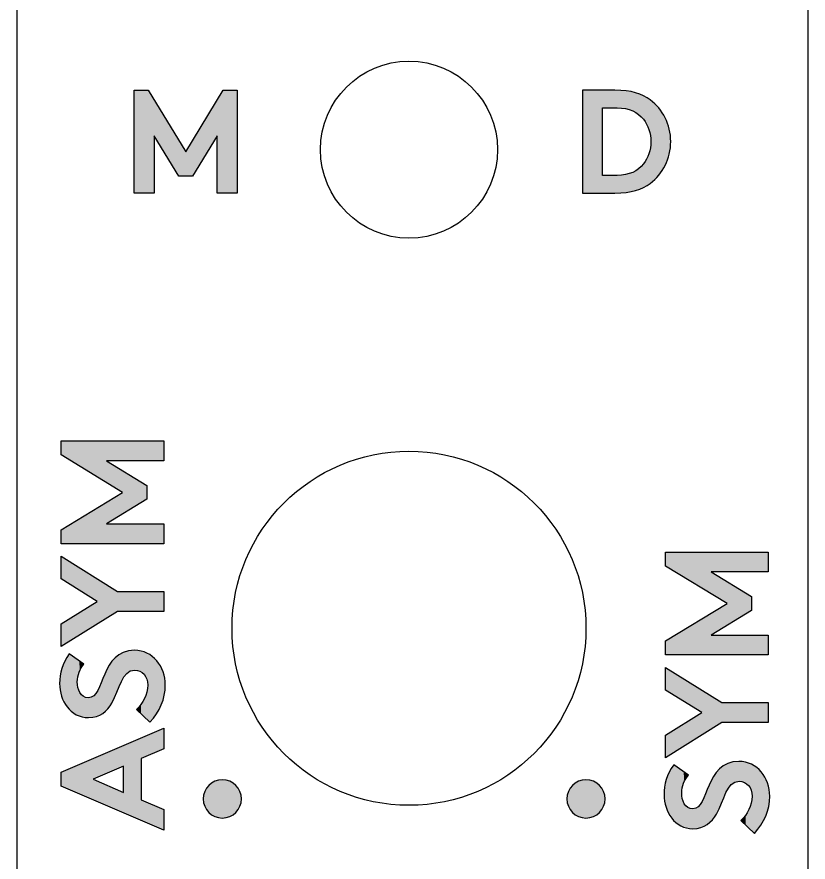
# Model space of a CAD drawing. Extents: x 5 to 21, y -131 to -3.
# Drawn here: x 4.91 to 20.11, y -67.53 to -51.3 of the extents above; entities that cross this region are included whole.
import ezdxf

# ---------------------------------------------------------------- set-up
doc = ezdxf.new("R2010")
doc.units = 0
doc.layers.add('CUT', color=7, linetype='CONTINUOUS')
doc.layers.add('GRAPHICS', color=7, linetype='CONTINUOUS')

# ---------------------------------------------------------------- blocks, each defined once
blk = doc.blocks.new('BLOCK_7')
at = {"layer": 'CUT'}
blk.add_open_spline([(12.439, -55.548), (13.378, -55.548), (14.139, -54.787), (14.139, -53.848), (14.139, -52.909), (13.378, -52.148), (12.439, -52.148), (11.5, -52.148), (10.739, -52.909), (10.739, -53.848), (10.739, -54.787), (11.5, -55.548), (12.439, -55.548)], degree=3, knots=[0, 0, 0, 0, 1, 1, 1, 2, 2, 2, 3, 3, 3, 4, 4, 4, 4], dxfattribs=at)
blk = doc.blocks.new('BLOCK_9')
at = {"layer": 'CUT'}
blk.add_open_spline([(12.439, -66.441), (14.317, -66.441), (15.839, -64.918), (15.839, -63.04), (15.839, -61.163), (14.317, -59.64), (12.439, -59.64), (10.561, -59.64), (9.039, -61.163), (9.039, -63.04), (9.039, -64.918), (10.561, -66.441), (12.439, -66.441)], degree=3, knots=[0, 0, 0, 0, 1, 1, 1, 2, 2, 2, 3, 3, 3, 4, 4, 4, 4], dxfattribs=at)
blk = doc.blocks.new('*U52')
at = {"layer": 'GRAPHICS', "color": 7, "extrusion": (0, 0, -1)}
for points in [[(-7.162, -54.681), (-7.162, -52.706), (-7.43, -54.681)], [(-7.43, -54.681), (-7.162, -52.706), (-7.43, -52.706)], [(-7.43, -54.681), (-7.43, -52.706), (-7.543, -54.681)], [(-7.543, -54.681), (-7.43, -52.706), (-7.543, -52.892)], [(-8.868, -54.681), (-8.868, -52.706), (-9.136, -54.681)], [(-9.136, -54.681), (-8.868, -52.706), (-9.136, -52.706)], [(-8.016, -54.357), (-7.543, -52.892), (-8.016, -53.671)], [(-8.755, -53.581), (-8.281, -53.67), (-8.755, -52.892)], [(-8.755, -54.681), (-8.755, -52.892), (-8.868, -54.681)], [(-8.016, -54.357), (-8.016, -53.671), (-8.149, -54.357)], [(-8.149, -54.357), (-8.016, -53.671), (-8.149, -53.888)], [(-8.149, -54.357), (-8.149, -53.888), (-8.281, -54.357)]]:
    blk.add_solid(points, dxfattribs=at)
at = {"layer": 'GRAPHICS', "color": 7}
for points in [[(8.868, -54.681), (8.755, -52.892), (8.868, -52.706)], [(7.543, -53.581), (7.543, -52.892), (8.016, -54.357)], [(8.281, -54.357), (8.149, -53.888), (8.281, -53.67)], [(8.281, -54.357), (8.281, -53.67), (8.755, -53.581)]]:
    blk.add_solid(points, dxfattribs=at)
blk = doc.blocks.new('BLOCK_15')
at = {"layer": 'GRAPHICS'}
blk.add_lwpolyline([(8.149, -53.888), (8.868, -52.706), (9.136, -52.706), (9.136, -54.681), (8.755, -54.681), (8.755, -53.581), (8.281, -54.357), (8.016, -54.357), (7.543, -53.581), (7.543, -54.681), (7.162, -54.681), (7.162, -52.706), (7.43, -52.706), (8.149, -53.888)], dxfattribs=at)
at = {"layer": 'GRAPHICS', "color": 7}
blk.add_blockref('*U52', (0, 0), dxfattribs=at)
blk = doc.blocks.new('*U53')
at = {"layer": 'GRAPHICS', "color": 7, "extrusion": (0, 0, -1)}
for points in [[(-15.775, -54.681), (-15.775, -52.706), (-16.156, -54.681)], [(-16.156, -54.681), (-15.775, -52.706), (-16.156, -52.706)], [(-16.156, -53.045), (-16.156, -52.706), (-16.395, -53.045)], [(-16.395, -53.045), (-16.156, -52.706), (-16.395, -52.706)], [(-16.395, -53.045), (-16.395, -52.706), (-16.438, -53.045)], [(-16.438, -53.045), (-16.395, -52.706), (-16.438, -52.709)], [(-16.522, -53.049), (-16.438, -52.709), (-16.522, -52.714)], [(-16.6, -53.06), (-16.522, -52.714), (-16.6, -52.718)], [(-16.611, -53.063), (-16.6, -52.718), (-16.611, -52.719)], [(-16.671, -53.078), (-16.611, -52.719), (-16.671, -52.731)], [(-16.737, -53.103), (-16.671, -52.731), (-16.737, -52.744)], [(-16.792, -53.133), (-16.737, -52.744), (-16.792, -52.755)], [(-16.796, -53.135), (-16.792, -52.755), (-16.796, -52.757)], [(-16.85, -53.172), (-16.796, -52.757), (-16.85, -52.777)], [(-16.899, -53.216), (-16.85, -52.777), (-16.899, -52.796)], [(-16.942, -53.265), (-16.899, -52.796), (-16.942, -52.813)], [(-16.945, -53.269), (-16.942, -52.813), (-16.945, -52.814)], [(-17.003, -53.357), (-16.945, -52.814), (-17.003, -52.849)], [(-17.048, -53.46), (-17.003, -52.849), (-17.048, -52.876)], [(-17.075, -53.568), (-17.048, -52.876), (-17.075, -52.893)], [(-17.077, -53.574), (-17.075, -52.893), (-17.077, -52.894)], [(-17.086, -53.694), (-17.077, -52.894), (-17.086, -52.902)], [(-17.086, -54.485), (-17.086, -52.902), (-17.162, -54.422)], [(-17.162, -54.422), (-17.086, -52.902), (-17.162, -52.965)], [(-17.162, -54.422), (-17.162, -52.965), (-17.239, -54.339)], [(-17.239, -54.339), (-17.162, -52.965), (-17.239, -53.048)], [(-17.239, -54.339), (-17.239, -53.048), (-17.306, -54.248)], [(-17.306, -54.248), (-17.239, -53.048), (-17.306, -53.139)], [(-17.306, -54.248), (-17.306, -53.139), (-17.362, -54.149)], [(-17.362, -54.149), (-17.306, -53.139), (-17.362, -53.238)], [(-17.362, -54.149), (-17.362, -53.238), (-17.407, -54.043)], [(-17.407, -54.043), (-17.362, -53.238), (-17.407, -53.344)], [(-17.407, -54.043), (-17.407, -53.344), (-17.44, -53.931)], [(-17.44, -53.931), (-17.407, -53.344), (-17.44, -53.456)], [(-17.44, -53.931), (-17.44, -53.456), (-17.46, -53.815)], [(-17.46, -53.815), (-17.44, -53.456), (-17.46, -53.573)], [(-17.46, -53.815), (-17.46, -53.573), (-17.467, -53.694)], [(-17.075, -54.495), (-17.075, -53.82), (-17.077, -54.494)], [(-17.077, -54.494), (-17.077, -53.814), (-17.086, -54.485)], [(-17.003, -54.539), (-17.003, -54.031), (-17.048, -54.511)], [(-17.048, -54.511), (-17.048, -53.927), (-17.075, -54.495)], [(-16.85, -54.61), (-16.85, -54.215), (-16.899, -54.591)], [(-16.899, -54.591), (-16.899, -54.172), (-16.942, -54.575)], [(-16.942, -54.575), (-16.942, -54.122), (-16.945, -54.574)], [(-16.945, -54.574), (-16.945, -54.118), (-17.003, -54.539)], [(-16.156, -54.681), (-16.156, -54.342), (-16.395, -54.681)], [(-16.395, -54.681), (-16.156, -54.342), (-16.395, -54.342)], [(-16.395, -54.681), (-16.395, -54.342), (-16.438, -54.678)], [(-16.438, -54.678), (-16.395, -54.342), (-16.438, -54.342)], [(-16.438, -54.678), (-16.438, -54.342), (-16.522, -54.674)], [(-16.522, -54.674), (-16.522, -54.339), (-16.6, -54.669)], [(-16.6, -54.669), (-16.6, -54.327), (-16.611, -54.668)], [(-16.611, -54.668), (-16.611, -54.325), (-16.671, -54.656)], [(-16.671, -54.656), (-16.671, -54.309), (-16.737, -54.643)], [(-16.737, -54.643), (-16.737, -54.284), (-16.792, -54.632)], [(-16.792, -54.632), (-16.792, -54.255), (-16.796, -54.631)], [(-16.796, -54.631), (-16.796, -54.253), (-16.85, -54.61)]]:
    blk.add_solid(points, dxfattribs=at)
at = {"layer": 'GRAPHICS', "color": 7}
for points in [[(16.438, -53.045), (16.438, -52.709), (16.522, -53.049)], [(16.522, -53.049), (16.522, -52.714), (16.6, -53.06)], [(16.6, -53.06), (16.6, -52.718), (16.611, -53.063)], [(16.611, -53.063), (16.611, -52.719), (16.671, -53.078)], [(16.671, -53.078), (16.671, -52.731), (16.737, -53.103)], [(16.737, -53.103), (16.737, -52.744), (16.792, -53.133)], [(16.792, -53.133), (16.792, -52.755), (16.796, -53.135)], [(16.796, -53.135), (16.796, -52.757), (16.85, -53.172)], [(16.85, -53.172), (16.85, -52.777), (16.899, -53.216)], [(16.899, -53.216), (16.899, -52.796), (16.942, -53.265)], [(16.942, -53.265), (16.942, -52.813), (16.945, -53.269)], [(16.945, -53.269), (16.945, -52.814), (17.003, -53.357)], [(17.003, -53.357), (17.003, -52.849), (17.048, -53.46)], [(17.048, -53.46), (17.048, -52.876), (17.075, -53.568)], [(17.075, -53.568), (17.075, -52.893), (17.077, -53.574)], [(17.077, -53.574), (17.077, -52.894), (17.086, -53.694)], [(17.086, -54.485), (17.077, -53.814), (17.086, -53.694)], [(17.075, -54.495), (17.048, -53.927), (17.075, -53.82)], [(17.077, -54.494), (17.075, -53.82), (17.077, -53.814)], [(17.003, -54.539), (16.945, -54.118), (17.003, -54.031)], [(17.048, -54.511), (17.003, -54.031), (17.048, -53.927)], [(16.85, -54.61), (16.796, -54.253), (16.85, -54.215)], [(16.899, -54.591), (16.85, -54.215), (16.899, -54.172)], [(16.942, -54.575), (16.899, -54.172), (16.942, -54.122)], [(16.945, -54.574), (16.942, -54.122), (16.945, -54.118)], [(16.522, -54.674), (16.438, -54.342), (16.522, -54.339)], [(16.6, -54.669), (16.522, -54.339), (16.6, -54.327)], [(16.611, -54.668), (16.6, -54.327), (16.611, -54.325)], [(16.671, -54.656), (16.611, -54.325), (16.671, -54.309)], [(16.737, -54.643), (16.671, -54.309), (16.737, -54.284)], [(16.792, -54.632), (16.737, -54.284), (16.792, -54.255)], [(16.796, -54.631), (16.792, -54.255), (16.796, -54.253)]]:
    blk.add_solid(points, dxfattribs=at)
blk = doc.blocks.new('BLOCK_16')
at = {"layer": 'GRAPHICS'}
for points in [[(16.395, -52.706), (16.708, -52.706), (16.914, -52.774), (17.075, -52.893), (17.318, -53.073), (17.467, -53.366), (17.467, -53.694), (17.467, -54.021), (17.318, -54.314), (17.075, -54.495), (16.914, -54.613), (16.708, -54.681), (16.395, -54.681), (16.395, -54.681), (15.775, -54.681), (15.775, -54.681), (15.775, -54.681), (15.775, -52.706), (15.775, -52.706), (15.775, -52.706), (16.395, -52.706), (16.395, -52.706)], [(16.942, -53.265), (16.833, -53.127), (16.672, -53.045), (16.438, -53.045), (16.438, -53.045), (16.156, -53.045), (16.156, -53.045), (16.156, -53.045), (16.156, -54.342), (16.156, -54.342), (16.156, -54.342), (16.438, -54.342), (16.438, -54.342), (16.672, -54.342), (16.833, -54.261), (16.942, -54.122), (17.033, -54.01), (17.086, -53.857), (17.086, -53.694), (17.086, -53.53), (17.033, -53.378), (16.942, -53.265)]]:
    blk.add_open_spline(points, degree=3, knots=[0, 0, 0, 0, 1, 1, 1, 2, 2, 2, 3, 3, 3, 4, 4, 4, 5, 5, 5, 6, 6, 6, 7, 7, 7, 7], dxfattribs=at)
at = {"layer": 'GRAPHICS', "color": 7}
blk.add_blockref('*U53', (0, 0), dxfattribs=at)
blk = doc.blocks.new('*U69')
at = {"layer": 'GRAPHICS', "color": 7}
for points in [[(17.485, -66.687), (17.438, -65.806), (17.485, -65.731)], [(17.526, -66.729), (17.485, -65.731), (17.526, -65.666)], [(17.485, -66.687), (17.485, -65.731), (17.526, -66.729)], [(17.526, -66.729), (17.526, -65.666), (17.564, -66.77)], [(17.564, -66.77), (17.564, -65.693), (17.66, -66.834)], [(18.404, -66.491), (18.397, -65.748), (18.404, -65.74)], [(18.442, -66.4), (18.404, -65.74), (18.442, -65.71)], [(18.476, -66.317), (18.442, -65.71), (18.476, -65.682)], [(18.527, -66.195), (18.476, -65.682), (18.527, -65.656)], [(18.562, -66.131), (18.527, -65.656), (18.562, -65.637)], [(18.574, -66.109), (18.562, -65.637), (18.574, -65.634)], [(18.63, -66.04), (18.574, -65.634), (18.63, -65.618)], [(18.662, -66.019), (18.63, -65.618), (18.662, -65.608)], [(18.698, -65.995), (18.662, -65.608), (18.698, -65.605)], [(18.739, -65.983), (18.698, -65.605), (18.739, -65.602)], [(18.778, -65.979), (18.739, -65.602), (18.778, -65.598)], [(18.784, -65.979), (18.784, -65.599), (18.815, -65.982)], [(18.815, -65.982), (18.815, -65.602), (18.836, -65.984)], [(18.836, -65.984), (18.836, -65.605), (18.883, -66)], [(18.883, -66), (18.883, -65.61), (18.901, -66.011)], [(18.901, -66.011), (18.901, -65.612), (18.904, -66.012)], [(18.904, -66.012), (18.904, -65.612), (18.925, -66.025)], [(18.925, -66.025), (18.925, -65.62), (18.962, -66.059)], [(18.962, -66.059), (18.962, -65.633), (18.97, -66.071)], [(18.97, -66.071), (18.97, -65.636), (18.991, -66.101)], [(18.991, -66.101), (18.991, -65.643), (19.013, -66.15)], [(19.013, -66.15), (19.013, -65.651), (19.015, -66.159)], [(19.015, -66.159), (19.015, -65.652), (19.018, -66.169)], [(19.018, -66.169), (19.018, -65.653), (19.027, -66.206)], [(19.027, -66.206), (19.027, -65.658), (19.032, -66.267)], [(19.032, -66.94), (19.032, -65.661), (19.074, -66.98)], [(17.422, -66.588), (17.381, -65.947), (17.422, -65.845)], [(17.438, -66.613), (17.422, -65.845), (17.438, -65.806)], [(17.422, -66.588), (17.422, -65.845), (17.438, -66.613)], [(17.438, -66.613), (17.438, -65.806), (17.485, -66.687)], [(17.66, -66.834), (17.66, -65.76), (17.678, -66.841)], [(18.289, -66.688), (18.267, -65.931), (18.289, -65.886)], [(18.342, -66.613), (18.289, -65.886), (18.342, -65.809)], [(18.344, -66.611), (18.342, -65.809), (18.344, -65.807)], [(18.397, -66.507), (18.344, -65.807), (18.397, -65.748)], [(17.377, -66.478), (17.349, -66.091), (17.377, -65.965)], [(17.381, -66.488), (17.377, -65.965), (17.381, -65.947)], [(17.377, -66.478), (17.377, -65.965), (17.381, -66.488)], [(17.381, -66.488), (17.381, -65.947), (17.422, -66.588)], [(18.205, -66.78), (18.169, -66.138), (18.205, -66.054)], [(18.221, -66.767), (18.205, -66.054), (18.221, -66.023)], [(18.267, -66.72), (18.221, -66.023), (18.267, -65.931)], [(17.349, -66.36), (17.34, -66.239), (17.349, -66.094)], [(17.349, -66.361), (17.349, -66.094), (17.349, -66.091)], [(17.349, -66.361), (17.349, -66.091), (17.377, -66.478)], [(17.349, -66.36), (17.349, -66.094), (17.349, -66.361)], [(17.678, -66.841), (17.678, -66.205), (17.688, -66.845)], [(18.169, -66.809), (18.111, -66.274), (18.169, -66.138)], [(17.688, -66.845), (17.688, -66.294), (17.69, -66.846)], [(17.69, -66.846), (17.69, -66.313), (17.715, -66.855)], [(17.715, -66.855), (17.715, -66.378), (17.728, -66.86)], [(18.072, -66.858), (18.047, -66.407), (18.072, -66.367)], [(18.111, -66.843), (18.072, -66.367), (18.111, -66.274)], [(19.018, -66.927), (19.015, -66.4), (19.018, -66.378)], [(19.027, -66.935), (19.018, -66.378), (19.027, -66.305)], [(19.018, -66.927), (19.018, -66.378), (19.027, -66.935)], [(19.032, -66.94), (19.027, -66.305), (19.032, -66.267)], [(19.027, -66.935), (19.027, -66.305), (19.032, -66.94)], [(17.728, -66.86), (17.728, -66.411), (17.756, -66.87)], [(17.756, -66.87), (17.756, -66.449), (17.758, -66.871)], [(17.758, -66.871), (17.758, -66.451), (17.77, -66.875)], [(17.77, -66.875), (17.77, -66.461), (17.795, -66.878)], [(17.795, -66.878), (17.795, -66.482), (17.808, -66.88)], [(17.808, -66.88), (17.808, -66.488), (17.839, -66.883)], [(17.839, -66.883), (17.839, -66.502), (17.892, -66.89)], [(17.892, -66.89), (17.892, -66.509), (17.895, -66.89)], [(17.895, -66.89), (17.892, -66.509), (17.895, -66.509)], [(17.947, -66.886), (17.895, -66.509), (17.947, -66.499)], [(17.975, -66.884), (17.947, -66.499), (17.975, -66.482)], [(17.995, -66.88), (17.975, -66.482), (17.995, -66.47)], [(18.035, -66.871), (17.995, -66.47), (18.035, -66.425)], [(18.047, -66.868), (18.035, -66.425), (18.047, -66.407)], [(18.962, -66.873), (18.925, -66.597), (18.962, -66.538)], [(18.97, -66.88), (18.962, -66.538), (18.97, -66.525)], [(18.962, -66.873), (18.962, -66.538), (18.97, -66.88)], [(18.991, -66.901), (18.97, -66.525), (18.991, -66.466)], [(18.97, -66.88), (18.97, -66.525), (18.991, -66.901)], [(19.013, -66.922), (18.991, -66.466), (19.013, -66.405)], [(18.991, -66.901), (18.991, -66.466), (19.013, -66.922)], [(19.015, -66.924), (19.013, -66.405), (19.015, -66.4)], [(19.013, -66.922), (19.013, -66.405), (19.015, -66.924)], [(19.015, -66.924), (19.015, -66.4), (19.018, -66.927)], [(18.836, -66.752), (18.815, -66.732), (18.836, -66.709)], [(18.883, -66.798), (18.836, -66.709), (18.883, -66.657)], [(18.836, -66.752), (18.836, -66.709), (18.883, -66.798)], [(18.901, -66.815), (18.883, -66.657), (18.901, -66.637)], [(18.883, -66.798), (18.883, -66.657), (18.901, -66.815)], [(18.904, -66.817), (18.901, -66.637), (18.904, -66.632)], [(18.901, -66.815), (18.901, -66.637), (18.904, -66.817)], [(18.925, -66.838), (18.904, -66.632), (18.925, -66.597)], [(18.904, -66.817), (18.904, -66.632), (18.925, -66.838)], [(18.925, -66.838), (18.925, -66.597), (18.962, -66.873)]]:
    blk.add_solid(points, dxfattribs=at)
at = {"layer": 'GRAPHICS', "color": 7, "extrusion": (0, 0, -1)}
for points in [[(-17.564, -66.77), (-17.526, -65.666), (-17.564, -65.693)], [(-17.66, -66.834), (-17.564, -65.693), (-17.66, -65.76)], [(-18.404, -66.491), (-18.404, -65.74), (-18.442, -66.4)], [(-18.442, -66.4), (-18.442, -65.71), (-18.476, -66.317)], [(-18.476, -66.317), (-18.476, -65.682), (-18.527, -66.195)], [(-18.527, -66.195), (-18.527, -65.656), (-18.562, -66.131)], [(-18.562, -66.131), (-18.562, -65.637), (-18.574, -66.109)], [(-18.574, -66.109), (-18.574, -65.634), (-18.63, -66.04)], [(-18.63, -66.04), (-18.63, -65.618), (-18.662, -66.019)], [(-18.662, -66.019), (-18.662, -65.608), (-18.698, -65.995)], [(-18.698, -65.995), (-18.698, -65.605), (-18.739, -65.983)], [(-18.739, -65.983), (-18.739, -65.602), (-18.778, -65.979)], [(-18.778, -65.979), (-18.778, -65.598), (-18.784, -65.979)], [(-18.784, -65.979), (-18.778, -65.598), (-18.784, -65.599)], [(-18.815, -65.982), (-18.784, -65.599), (-18.815, -65.602)], [(-18.836, -65.984), (-18.815, -65.602), (-18.836, -65.605)], [(-18.883, -66), (-18.836, -65.605), (-18.883, -65.61)], [(-18.901, -66.011), (-18.883, -65.61), (-18.901, -65.612)], [(-18.904, -66.012), (-18.901, -65.612), (-18.904, -65.612)], [(-18.925, -66.025), (-18.904, -65.612), (-18.925, -65.62)], [(-18.962, -66.059), (-18.925, -65.62), (-18.962, -65.633)], [(-18.97, -66.071), (-18.962, -65.633), (-18.97, -65.636)], [(-18.991, -66.101), (-18.97, -65.636), (-18.991, -65.643)], [(-19.013, -66.15), (-18.991, -65.643), (-19.013, -65.651)], [(-19.015, -66.159), (-19.013, -65.651), (-19.015, -65.652)], [(-19.018, -66.169), (-19.015, -65.652), (-19.018, -65.653)], [(-19.027, -66.206), (-19.018, -65.653), (-19.027, -65.658)], [(-19.032, -66.267), (-19.027, -65.658), (-19.032, -65.661)], [(-19.074, -66.98), (-19.032, -65.661), (-19.074, -65.688)], [(-19.074, -66.98), (-19.074, -65.688), (-19.119, -66.927)], [(-19.119, -66.927), (-19.074, -65.688), (-19.119, -65.716)], [(-19.119, -66.927), (-19.119, -65.716), (-19.14, -66.902)], [(-19.14, -66.902), (-19.119, -65.716), (-19.14, -65.736)], [(-19.14, -66.902), (-19.14, -65.736), (-19.199, -66.82)], [(-19.199, -66.82), (-19.14, -65.736), (-19.199, -65.793)], [(-17.678, -66.841), (-17.66, -65.76), (-17.678, -65.773)], [(-17.678, -66.205), (-17.678, -65.773), (-17.688, -66.108)], [(-17.688, -66.108), (-17.678, -65.773), (-17.688, -65.779)], [(-17.688, -66.108), (-17.688, -65.779), (-17.69, -66.1)], [(-17.69, -66.1), (-17.688, -65.779), (-17.69, -65.781)], [(-17.69, -66.1), (-17.69, -65.781), (-17.715, -66.015)], [(-17.715, -66.015), (-17.69, -65.781), (-17.715, -65.799)], [(-17.715, -66.015), (-17.715, -65.799), (-17.728, -65.989)], [(-17.728, -65.989), (-17.715, -65.799), (-17.728, -65.808)], [(-17.728, -65.989), (-17.728, -65.808), (-17.756, -65.932)], [(-17.756, -65.932), (-17.728, -65.808), (-17.756, -65.827)], [(-17.756, -65.932), (-17.756, -65.827), (-17.758, -65.93)], [(-17.758, -65.93), (-17.756, -65.827), (-17.758, -65.828)], [(-17.758, -65.93), (-17.758, -65.828), (-17.77, -65.914)], [(-17.77, -65.914), (-17.758, -65.828), (-17.77, -65.837)], [(-17.77, -65.914), (-17.77, -65.837), (-17.795, -65.881)], [(-17.795, -65.881), (-17.77, -65.837), (-17.795, -65.854)], [(-17.795, -65.881), (-17.795, -65.854), (-17.808, -65.863)], [(-18.289, -66.688), (-18.289, -65.886), (-18.342, -66.613)], [(-18.342, -66.613), (-18.342, -65.809), (-18.344, -66.611)], [(-18.344, -66.611), (-18.344, -65.807), (-18.397, -66.507)], [(-18.397, -66.507), (-18.397, -65.748), (-18.404, -66.491)], [(-19.199, -66.82), (-19.199, -65.793), (-19.205, -66.81)], [(-19.205, -66.81), (-19.199, -65.793), (-19.205, -65.799)], [(-19.205, -66.81), (-19.205, -65.799), (-19.25, -66.735)], [(-19.25, -66.735), (-19.205, -65.799), (-19.25, -65.862)], [(-19.25, -66.735), (-19.25, -65.862), (-19.275, -66.682)], [(-19.275, -66.682), (-19.25, -65.862), (-19.275, -65.899)], [(-19.275, -66.682), (-19.275, -65.899), (-19.292, -66.647)], [(-19.292, -66.647), (-19.275, -65.899), (-19.292, -65.936)], [(-18.205, -66.78), (-18.205, -66.054), (-18.221, -66.767)], [(-18.221, -66.767), (-18.221, -66.023), (-18.267, -66.72)], [(-18.267, -66.72), (-18.267, -65.931), (-18.289, -66.688)], [(-19.292, -66.647), (-19.292, -65.936), (-19.326, -66.555)], [(-19.326, -66.555), (-19.292, -65.936), (-19.326, -66.009)], [(-19.326, -66.555), (-19.326, -66.009), (-19.327, -66.551)], [(-19.327, -66.551), (-19.326, -66.009), (-19.327, -66.012)], [(-19.327, -66.551), (-19.327, -66.012), (-19.35, -66.461)], [(-19.35, -66.461), (-19.327, -66.012), (-19.35, -66.101)], [(-17.688, -66.845), (-17.678, -66.205), (-17.688, -66.294)], [(-18.169, -66.809), (-18.169, -66.138), (-18.205, -66.78)], [(-19.35, -66.461), (-19.35, -66.101), (-19.359, -66.404)], [(-19.359, -66.404), (-19.35, -66.101), (-19.359, -66.136)], [(-19.359, -66.404), (-19.359, -66.136), (-19.365, -66.365)], [(-19.365, -66.365), (-19.359, -66.136), (-19.365, -66.207)], [(-19.365, -66.365), (-19.365, -66.207), (-19.37, -66.267)], [(-17.69, -66.846), (-17.688, -66.294), (-17.69, -66.313)], [(-17.715, -66.855), (-17.69, -66.313), (-17.715, -66.378)], [(-17.728, -66.86), (-17.715, -66.378), (-17.728, -66.411)], [(-18.072, -66.858), (-18.072, -66.367), (-18.111, -66.843)], [(-18.111, -66.843), (-18.111, -66.274), (-18.169, -66.809)], [(-17.756, -66.87), (-17.728, -66.411), (-17.756, -66.449)], [(-17.758, -66.871), (-17.756, -66.449), (-17.758, -66.451)], [(-17.77, -66.875), (-17.758, -66.451), (-17.77, -66.461)], [(-17.795, -66.878), (-17.77, -66.461), (-17.795, -66.482)], [(-17.808, -66.88), (-17.795, -66.482), (-17.808, -66.488)], [(-17.839, -66.883), (-17.808, -66.488), (-17.839, -66.502)], [(-17.892, -66.89), (-17.839, -66.502), (-17.892, -66.509)], [(-17.895, -66.89), (-17.895, -66.509), (-17.947, -66.886)], [(-17.947, -66.886), (-17.947, -66.499), (-17.975, -66.884)], [(-17.975, -66.884), (-17.975, -66.482), (-17.995, -66.88)], [(-17.995, -66.88), (-17.995, -66.47), (-18.035, -66.871)], [(-18.035, -66.871), (-18.035, -66.425), (-18.047, -66.868)], [(-18.047, -66.868), (-18.047, -66.407), (-18.072, -66.858)]]:
    blk.add_solid(points, dxfattribs=at)
blk = doc.blocks.new('*U70')
at = {"layer": 'GRAPHICS', "color": 7}
for points in [[(17.368, -64.227), (17.368, -63.792), (18.062, -64.658)], [(18.448, -64.85), (18.448, -64.469), (19.342, -64.85)], [(19.342, -64.85), (18.448, -64.469), (19.342, -64.469)], [(18.062, -65.092), (17.368, -65.092), (18.062, -64.658)], [(17.368, -65.527), (17.368, -65.092), (18.062, -65.092)]]:
    blk.add_solid(points, dxfattribs=at)
at = {"layer": 'GRAPHICS', "color": 7, "extrusion": (0, 0, -1)}
for points in [[(-18.062, -64.658), (-17.368, -63.792), (-18.062, -64.227)], [(-18.062, -65.092), (-18.062, -64.227), (-18.448, -64.85)], [(-18.448, -64.85), (-18.062, -64.227), (-18.448, -64.469)]]:
    blk.add_solid(points, dxfattribs=at)
blk = doc.blocks.new('*U71')
at = {"layer": 'GRAPHICS', "color": 7}
for points in [[(17.368, -61.845), (17.368, -61.577), (18.242, -62.377)], [(18.242, -62.377), (17.368, -61.577), (18.242, -61.577)], [(18.55, -61.958), (18.55, -61.577), (19.018, -61.958)], [(19.018, -61.958), (18.55, -61.577), (19.018, -61.577)], [(18.242, -62.377), (18.242, -61.958), (18.55, -62.564)], [(18.55, -62.983), (18.242, -62.751), (18.55, -62.564)], [(18.242, -63.552), (17.368, -63.283), (18.242, -62.751)], [(17.368, -63.552), (17.368, -63.283), (18.242, -63.552)], [(18.55, -63.552), (18.55, -63.171), (19.018, -63.552)], [(19.018, -63.552), (18.55, -63.171), (19.018, -63.171)]]:
    blk.add_solid(points, dxfattribs=at)
at = {"layer": 'GRAPHICS', "color": 7, "extrusion": (0, 0, -1)}
for points in [[(-18.242, -61.958), (-18.242, -61.577), (-18.55, -61.958)], [(-18.55, -61.958), (-18.242, -61.577), (-18.55, -61.577)], [(-19.018, -61.958), (-19.018, -61.577), (-19.342, -61.958)], [(-19.342, -61.958), (-19.018, -61.577), (-19.342, -61.577)], [(-18.55, -62.564), (-18.242, -61.958), (-18.55, -62.146)], [(-18.55, -62.983), (-18.55, -62.146), (-19.018, -62.697)], [(-19.018, -62.697), (-18.55, -62.146), (-19.018, -62.432)], [(-18.242, -63.171), (-18.242, -62.751), (-18.55, -62.983)], [(-18.242, -63.552), (-18.242, -63.171), (-18.55, -63.552)], [(-18.55, -63.552), (-18.242, -63.171), (-18.55, -63.171)], [(-19.018, -63.552), (-19.018, -63.171), (-19.342, -63.552)], [(-19.342, -63.552), (-19.018, -63.171), (-19.342, -63.171)]]:
    blk.add_solid(points, dxfattribs=at)
blk = doc.blocks.new('BLOCK_21')
at = {"layer": 'GRAPHICS'}
for points in [[(18.55, -62.564), (17.368, -61.845), (17.368, -61.577), (19.342, -61.577), (19.342, -61.958), (18.242, -61.958), (19.018, -62.432), (19.018, -62.697), (18.242, -63.171), (19.342, -63.171), (19.342, -63.552), (17.368, -63.552), (17.368, -63.283), (18.55, -62.564)], [(18.448, -64.469), (19.342, -64.469), (19.342, -64.85), (18.448, -64.85), (17.368, -65.527), (17.368, -65.092), (18.062, -64.658), (17.368, -64.227), (17.368, -63.792), (18.448, -64.469)]]:
    blk.add_lwpolyline(points, dxfattribs=at)
blk.add_open_spline([(18.815, -66.732), (18.939, -66.619), (19.032, -66.447), (19.032, -66.267), (19.032, -66.097), (18.928, -65.979), (18.784, -65.979), (18.53, -65.979), (18.499, -66.346), (18.344, -66.611), (18.253, -66.766), (18.118, -66.89), (17.895, -66.89), (17.543, -66.89), (17.34, -66.566), (17.34, -66.239), (17.34, -66.038), (17.387, -65.852), (17.526, -65.666), (17.526, -65.666), (17.808, -65.863), (17.808, -65.863), (17.734, -65.942), (17.678, -66.075), (17.678, -66.205), (17.678, -66.348), (17.74, -66.509), (17.892, -66.509), (18.211, -66.509), (18.112, -65.598), (18.778, -65.598), (19.128, -65.598), (19.37, -65.911), (19.37, -66.267), (19.37, -66.532), (19.26, -66.777), (19.074, -66.98), (19.074, -66.98), (18.815, -66.732), (18.815, -66.732)], degree=3, knots=[0, 0, 0, 0, 1, 1, 1, 2, 2, 2, 3, 3, 3, 4, 4, 4, 5, 5, 5, 6, 6, 6, 7, 7, 7, 8, 8, 8, 9, 9, 9, 10, 10, 10, 11, 11, 11, 12, 12, 12, 13, 13, 13, 13], dxfattribs=at)
at = {"layer": 'GRAPHICS', "color": 7}
for name in ['*U71', '*U70', '*U69']:
    blk.add_blockref(name, (0, 0), dxfattribs=at)
blk = doc.blocks.new('*U72')
at = {"layer": 'GRAPHICS', "color": 7}
for points in [[(7.73, -65.358), (7.293, -65.147), (7.73, -64.96)], [(7.293, -66.733), (6.954, -65.292), (7.293, -65.147)], [(7.293, -65.544), (7.293, -65.147), (7.73, -65.358)], [(6.954, -65.69), (6.37, -65.543), (6.954, -65.292)], [(6.954, -66.588), (6.954, -65.292), (7.293, -66.733)], [(6.37, -66.338), (5.755, -65.806), (6.37, -65.543)], [(6.37, -65.942), (6.37, -65.543), (6.954, -65.69)], [(5.755, -66.074), (5.755, -65.806), (6.37, -66.338)], [(6.37, -66.338), (6.37, -65.942), (6.954, -66.588)], [(7.293, -66.733), (7.293, -66.336), (7.73, -66.92)]]:
    blk.add_solid(points, dxfattribs=at)
at = {"layer": 'GRAPHICS', "color": 7, "extrusion": (0, 0, -1)}
for points in [[(-6.954, -66.588), (-6.37, -65.942), (-6.954, -66.193)], [(-7.73, -66.92), (-7.293, -66.336), (-7.73, -66.523)]]:
    blk.add_solid(points, dxfattribs=at)
blk = doc.blocks.new('*U73')
at = {"layer": 'GRAPHICS', "color": 7}
for points in [[(7.086, -63.861), (7.049, -63.474), (7.086, -63.471)], [(7.126, -63.849), (7.086, -63.471), (7.126, -63.467)], [(7.166, -63.845), (7.126, -63.467), (7.166, -63.464)], [(7.171, -63.845), (7.171, -63.464), (7.202, -63.848)], [(7.202, -63.848), (7.202, -63.468), (7.223, -63.85)], [(7.223, -63.85), (7.223, -63.47), (7.271, -63.866)], [(5.873, -64.553), (5.826, -63.671), (5.873, -63.597)], [(5.913, -64.595), (5.873, -63.597), (5.913, -63.532)], [(5.873, -64.553), (5.873, -63.597), (5.913, -64.595)], [(5.913, -64.595), (5.913, -63.532), (5.952, -64.636)], [(5.952, -64.636), (5.952, -63.559), (6.047, -64.7)], [(6.047, -64.7), (6.047, -63.625), (6.066, -64.707)], [(6.784, -64.373), (6.731, -63.673), (6.784, -63.614)], [(6.791, -64.357), (6.784, -63.614), (6.791, -63.606)], [(6.83, -64.266), (6.791, -63.606), (6.83, -63.575)], [(6.864, -64.183), (6.83, -63.575), (6.864, -63.548)], [(6.914, -64.061), (6.864, -63.548), (6.914, -63.522)], [(6.95, -63.996), (6.914, -63.522), (6.95, -63.503)], [(6.961, -63.975), (6.95, -63.503), (6.961, -63.5)], [(7.017, -63.906), (6.961, -63.5), (7.017, -63.483)], [(7.049, -63.885), (7.017, -63.483), (7.049, -63.474)], [(7.271, -63.866), (7.271, -63.476), (7.289, -63.876)], [(7.289, -63.876), (7.289, -63.478), (7.291, -63.878)], [(7.291, -63.878), (7.291, -63.478), (7.313, -63.891)], [(7.313, -63.891), (7.313, -63.486), (7.349, -63.925)], [(7.349, -63.925), (7.349, -63.498), (7.357, -63.937)], [(7.357, -63.937), (7.357, -63.501), (7.379, -63.967)], [(7.379, -63.967), (7.379, -63.509), (7.401, -64.016)], [(7.401, -64.016), (7.401, -63.517), (7.403, -64.024)], [(7.403, -64.024), (7.403, -63.517), (7.406, -64.035)], [(7.406, -64.035), (7.406, -63.518), (7.415, -64.071)], [(7.415, -64.071), (7.415, -63.524), (7.42, -64.132)], [(7.42, -64.806), (7.42, -63.527), (7.462, -64.846)], [(5.81, -64.454), (5.768, -63.813), (5.81, -63.71)], [(5.826, -64.479), (5.81, -63.71), (5.826, -63.671)], [(5.81, -64.454), (5.81, -63.71), (5.826, -64.479)], [(5.826, -64.479), (5.826, -63.671), (5.873, -64.553)], [(6.677, -64.554), (6.654, -63.797), (6.677, -63.752)], [(6.729, -64.479), (6.677, -63.752), (6.729, -63.675)], [(6.731, -64.477), (6.729, -63.675), (6.731, -63.673)], [(5.764, -64.344), (5.737, -63.956), (5.764, -63.831)], [(5.737, -64.227), (5.737, -63.96), (5.737, -63.956)], [(5.737, -64.227), (5.737, -63.956), (5.764, -64.344)], [(5.768, -64.354), (5.764, -63.831), (5.768, -63.813)], [(5.764, -64.344), (5.764, -63.831), (5.768, -64.354)], [(5.768, -64.354), (5.768, -63.813), (5.81, -64.454)], [(6.593, -64.646), (6.557, -64.004), (6.593, -63.919)], [(6.608, -64.633), (6.593, -63.919), (6.608, -63.888)], [(6.654, -64.586), (6.608, -63.888), (6.654, -63.797)], [(5.737, -64.226), (5.727, -64.104), (5.737, -63.96)], [(5.737, -64.226), (5.737, -63.96), (5.737, -64.227)], [(6.066, -64.707), (6.066, -64.07), (6.076, -64.711)], [(6.557, -64.674), (6.499, -64.14), (6.557, -64.004)], [(6.076, -64.711), (6.076, -64.16), (6.078, -64.711)], [(6.078, -64.711), (6.078, -64.179), (6.103, -64.721)], [(6.103, -64.721), (6.103, -64.244), (6.116, -64.725)], [(6.116, -64.725), (6.116, -64.277), (6.144, -64.736)], [(6.434, -64.734), (6.423, -64.291), (6.434, -64.273)], [(6.459, -64.724), (6.434, -64.273), (6.459, -64.233)], [(6.499, -64.708), (6.459, -64.233), (6.499, -64.14)], [(7.401, -64.788), (7.379, -64.332), (7.401, -64.271)], [(7.403, -64.79), (7.401, -64.271), (7.403, -64.265)], [(7.401, -64.788), (7.401, -64.271), (7.403, -64.79)], [(7.406, -64.792), (7.403, -64.265), (7.406, -64.244)], [(7.403, -64.79), (7.403, -64.265), (7.406, -64.792)], [(7.415, -64.801), (7.406, -64.244), (7.415, -64.171)], [(7.406, -64.792), (7.406, -64.244), (7.415, -64.801)], [(7.42, -64.806), (7.415, -64.171), (7.42, -64.132)], [(7.415, -64.801), (7.415, -64.171), (7.42, -64.806)], [(6.144, -64.736), (6.144, -64.315), (6.145, -64.736)], [(6.145, -64.736), (6.145, -64.317), (6.158, -64.741)], [(6.158, -64.741), (6.158, -64.327), (6.182, -64.744)], [(6.182, -64.744), (6.182, -64.348), (6.195, -64.746)], [(6.195, -64.746), (6.195, -64.354), (6.227, -64.749)], [(6.227, -64.749), (6.227, -64.368), (6.28, -64.755)], [(6.28, -64.755), (6.28, -64.375), (6.283, -64.756)], [(6.283, -64.756), (6.28, -64.375), (6.283, -64.375)], [(6.335, -64.752), (6.283, -64.375), (6.335, -64.365)], [(6.362, -64.75), (6.335, -64.365), (6.362, -64.348)], [(6.382, -64.746), (6.362, -64.348), (6.382, -64.336)], [(6.423, -64.736), (6.382, -64.336), (6.423, -64.291)], [(7.349, -64.738), (7.313, -64.463), (7.349, -64.404)], [(7.357, -64.746), (7.349, -64.404), (7.357, -64.39)], [(7.349, -64.738), (7.349, -64.404), (7.357, -64.746)], [(7.379, -64.767), (7.357, -64.39), (7.379, -64.332)], [(7.357, -64.746), (7.357, -64.39), (7.379, -64.767)], [(7.379, -64.767), (7.379, -64.332), (7.401, -64.788)], [(7.223, -64.618), (7.202, -64.598), (7.223, -64.575)], [(7.271, -64.663), (7.223, -64.575), (7.271, -64.522)], [(7.223, -64.618), (7.223, -64.575), (7.271, -64.663)], [(7.289, -64.68), (7.271, -64.522), (7.289, -64.503)], [(7.271, -64.663), (7.271, -64.522), (7.289, -64.68)], [(7.291, -64.683), (7.289, -64.503), (7.291, -64.498)], [(7.289, -64.68), (7.289, -64.503), (7.291, -64.683)], [(7.313, -64.704), (7.291, -64.498), (7.313, -64.463)], [(7.291, -64.683), (7.291, -64.498), (7.313, -64.704)], [(7.313, -64.704), (7.313, -64.463), (7.349, -64.738)]]:
    blk.add_solid(points, dxfattribs=at)
at = {"layer": 'GRAPHICS', "color": 7, "extrusion": (0, 0, -1)}
for points in [[(-7.086, -63.861), (-7.086, -63.471), (-7.126, -63.849)], [(-7.126, -63.849), (-7.126, -63.467), (-7.166, -63.845)], [(-7.166, -63.845), (-7.166, -63.464), (-7.171, -63.845)], [(-7.171, -63.845), (-7.166, -63.464), (-7.171, -63.464)], [(-7.202, -63.848), (-7.171, -63.464), (-7.202, -63.468)], [(-7.223, -63.85), (-7.202, -63.468), (-7.223, -63.47)], [(-7.271, -63.866), (-7.223, -63.47), (-7.271, -63.476)], [(-5.952, -64.636), (-5.913, -63.532), (-5.952, -63.559)], [(-6.047, -64.7), (-5.952, -63.559), (-6.047, -63.625)], [(-6.066, -64.707), (-6.047, -63.625), (-6.066, -63.638)], [(-6.784, -64.373), (-6.784, -63.614), (-6.791, -64.357)], [(-6.791, -64.357), (-6.791, -63.606), (-6.83, -64.266)], [(-6.83, -64.266), (-6.83, -63.575), (-6.864, -64.183)], [(-6.864, -64.183), (-6.864, -63.548), (-6.914, -64.061)], [(-6.914, -64.061), (-6.914, -63.522), (-6.95, -63.996)], [(-6.95, -63.996), (-6.95, -63.503), (-6.961, -63.975)], [(-6.961, -63.975), (-6.961, -63.5), (-7.017, -63.906)], [(-7.017, -63.906), (-7.017, -63.483), (-7.049, -63.885)], [(-7.049, -63.885), (-7.049, -63.474), (-7.086, -63.861)], [(-7.289, -63.876), (-7.271, -63.476), (-7.289, -63.478)], [(-7.291, -63.878), (-7.289, -63.478), (-7.291, -63.478)], [(-7.313, -63.891), (-7.291, -63.478), (-7.313, -63.486)], [(-7.349, -63.925), (-7.313, -63.486), (-7.349, -63.498)], [(-7.357, -63.937), (-7.349, -63.498), (-7.357, -63.501)], [(-7.379, -63.967), (-7.357, -63.501), (-7.379, -63.509)], [(-7.401, -64.016), (-7.379, -63.509), (-7.401, -63.517)], [(-7.403, -64.024), (-7.401, -63.517), (-7.403, -63.517)], [(-7.406, -64.035), (-7.403, -63.517), (-7.406, -63.518)], [(-7.415, -64.071), (-7.406, -63.518), (-7.415, -63.524)], [(-7.42, -64.132), (-7.415, -63.524), (-7.42, -63.527)], [(-7.462, -64.846), (-7.42, -63.527), (-7.462, -63.553)], [(-7.462, -64.846), (-7.462, -63.553), (-7.507, -64.793)], [(-7.507, -64.793), (-7.462, -63.553), (-7.507, -63.582)], [(-7.507, -64.793), (-7.507, -63.582), (-7.528, -64.768)], [(-7.528, -64.768), (-7.507, -63.582), (-7.528, -63.602)], [(-7.528, -64.768), (-7.528, -63.602), (-7.587, -64.686)], [(-7.587, -64.686), (-7.528, -63.602), (-7.587, -63.659)], [(-6.066, -64.07), (-6.066, -63.638), (-6.076, -63.973)], [(-6.076, -63.973), (-6.066, -63.638), (-6.076, -63.645)], [(-6.076, -63.973), (-6.076, -63.645), (-6.078, -63.966)], [(-6.078, -63.966), (-6.076, -63.645), (-6.078, -63.647)], [(-6.078, -63.966), (-6.078, -63.647), (-6.103, -63.881)], [(-6.103, -63.881), (-6.078, -63.647), (-6.103, -63.664)], [(-6.103, -63.881), (-6.103, -63.664), (-6.116, -63.855)], [(-6.116, -63.855), (-6.103, -63.664), (-6.116, -63.673)], [(-6.116, -63.855), (-6.116, -63.673), (-6.144, -63.797)], [(-6.144, -63.797), (-6.116, -63.673), (-6.144, -63.693)], [(-6.144, -63.797), (-6.144, -63.693), (-6.145, -63.796)], [(-6.145, -63.796), (-6.144, -63.693), (-6.145, -63.694)], [(-6.145, -63.796), (-6.145, -63.694), (-6.158, -63.779)], [(-6.158, -63.779), (-6.145, -63.694), (-6.158, -63.703)], [(-6.158, -63.779), (-6.158, -63.703), (-6.182, -63.747)], [(-6.182, -63.747), (-6.158, -63.703), (-6.182, -63.72)], [(-6.182, -63.747), (-6.182, -63.72), (-6.195, -63.729)], [(-6.677, -64.554), (-6.677, -63.752), (-6.729, -64.479)], [(-6.729, -64.479), (-6.729, -63.675), (-6.731, -64.477)], [(-6.731, -64.477), (-6.731, -63.673), (-6.784, -64.373)], [(-7.587, -64.686), (-7.587, -63.659), (-7.593, -64.675)], [(-7.593, -64.675), (-7.587, -63.659), (-7.593, -63.665)], [(-7.593, -64.675), (-7.593, -63.665), (-7.637, -64.601)], [(-7.637, -64.601), (-7.593, -63.665), (-7.637, -63.728)], [(-7.637, -64.601), (-7.637, -63.728), (-7.663, -64.548)], [(-7.663, -64.548), (-7.637, -63.728), (-7.663, -63.765)], [(-7.663, -64.548), (-7.663, -63.765), (-7.68, -64.512)], [(-7.68, -64.512), (-7.663, -63.765), (-7.68, -63.802)], [(-6.593, -64.646), (-6.593, -63.919), (-6.608, -64.633)], [(-6.608, -64.633), (-6.608, -63.888), (-6.654, -64.586)], [(-6.654, -64.586), (-6.654, -63.797), (-6.677, -64.554)], [(-7.68, -64.512), (-7.68, -63.802), (-7.713, -64.421)], [(-7.713, -64.421), (-7.68, -63.802), (-7.713, -63.875)], [(-7.713, -64.421), (-7.713, -63.875), (-7.715, -64.416)], [(-7.715, -64.416), (-7.713, -63.875), (-7.715, -63.878)], [(-7.715, -64.416), (-7.715, -63.878), (-7.738, -64.327)], [(-7.738, -64.327), (-7.715, -63.878), (-7.738, -63.967)], [(-6.076, -64.711), (-6.066, -64.07), (-6.076, -64.16)], [(-6.557, -64.674), (-6.557, -64.004), (-6.593, -64.646)], [(-7.738, -64.327), (-7.738, -63.967), (-7.747, -64.269)], [(-7.747, -64.269), (-7.738, -63.967), (-7.747, -64.002)], [(-7.747, -64.269), (-7.747, -64.002), (-7.753, -64.231)], [(-7.753, -64.231), (-7.747, -64.002), (-7.753, -64.072)], [(-7.753, -64.231), (-7.753, -64.072), (-7.758, -64.132)], [(-6.078, -64.711), (-6.076, -64.16), (-6.078, -64.179)], [(-6.103, -64.721), (-6.078, -64.179), (-6.103, -64.244)], [(-6.116, -64.725), (-6.103, -64.244), (-6.116, -64.277)], [(-6.144, -64.736), (-6.116, -64.277), (-6.144, -64.315)], [(-6.434, -64.734), (-6.434, -64.273), (-6.459, -64.724)], [(-6.459, -64.724), (-6.459, -64.233), (-6.499, -64.708)], [(-6.499, -64.708), (-6.499, -64.14), (-6.557, -64.674)], [(-6.145, -64.736), (-6.144, -64.315), (-6.145, -64.317)], [(-6.158, -64.741), (-6.145, -64.317), (-6.158, -64.327)], [(-6.182, -64.744), (-6.158, -64.327), (-6.182, -64.348)], [(-6.195, -64.746), (-6.182, -64.348), (-6.195, -64.354)], [(-6.227, -64.749), (-6.195, -64.354), (-6.227, -64.368)], [(-6.28, -64.755), (-6.227, -64.368), (-6.28, -64.375)], [(-6.283, -64.756), (-6.283, -64.375), (-6.335, -64.752)], [(-6.335, -64.752), (-6.335, -64.365), (-6.362, -64.75)], [(-6.362, -64.75), (-6.362, -64.348), (-6.382, -64.746)], [(-6.382, -64.746), (-6.382, -64.336), (-6.423, -64.736)], [(-6.423, -64.736), (-6.423, -64.291), (-6.434, -64.734)]]:
    blk.add_solid(points, dxfattribs=at)
blk = doc.blocks.new('*U74')
at = {"layer": 'GRAPHICS', "color": 7}
for points in [[(5.755, -62.092), (5.755, -61.658), (6.449, -62.524)], [(6.836, -62.716), (6.836, -62.335), (7.73, -62.716)], [(7.73, -62.716), (6.836, -62.335), (7.73, -62.335)], [(6.449, -62.958), (5.755, -62.958), (6.449, -62.524)], [(5.755, -63.393), (5.755, -62.958), (6.449, -62.958)]]:
    blk.add_solid(points, dxfattribs=at)
at = {"layer": 'GRAPHICS', "color": 7, "extrusion": (0, 0, -1)}
for points in [[(-6.449, -62.524), (-5.755, -61.658), (-6.449, -62.093)], [(-6.449, -62.958), (-6.449, -62.093), (-6.836, -62.716)], [(-6.836, -62.716), (-6.449, -62.093), (-6.836, -62.335)]]:
    blk.add_solid(points, dxfattribs=at)
blk = doc.blocks.new('*U75')
at = {"layer": 'GRAPHICS', "color": 7}
for points in [[(5.755, -59.711), (5.755, -59.443), (6.63, -60.243)], [(6.63, -60.243), (5.755, -59.443), (6.63, -59.443)], [(6.937, -59.823), (6.937, -59.443), (7.405, -59.823)], [(7.405, -59.823), (6.937, -59.443), (7.405, -59.443)], [(6.63, -60.243), (6.63, -59.823), (6.937, -60.43)], [(6.937, -60.848), (6.63, -60.617), (6.937, -60.43)], [(6.63, -61.417), (5.755, -61.149), (6.63, -60.617)], [(6.937, -61.417), (6.937, -61.036), (7.405, -61.417)], [(7.405, -61.417), (6.937, -61.036), (7.405, -61.036)], [(5.755, -61.417), (5.755, -61.149), (6.63, -61.417)]]:
    blk.add_solid(points, dxfattribs=at)
at = {"layer": 'GRAPHICS', "color": 7, "extrusion": (0, 0, -1)}
for points in [[(-6.63, -59.823), (-6.63, -59.443), (-6.937, -59.823)], [(-6.937, -59.823), (-6.63, -59.443), (-6.937, -59.443)], [(-7.405, -59.823), (-7.405, -59.443), (-7.73, -59.823)], [(-7.73, -59.823), (-7.405, -59.443), (-7.73, -59.443)], [(-6.937, -60.43), (-6.63, -59.823), (-6.937, -60.011)], [(-6.937, -60.848), (-6.937, -60.011), (-7.405, -60.562)], [(-7.405, -60.562), (-6.937, -60.011), (-7.405, -60.297)], [(-6.63, -61.036), (-6.63, -60.617), (-6.937, -60.848)], [(-6.63, -61.417), (-6.63, -61.036), (-6.937, -61.417)], [(-6.937, -61.417), (-6.63, -61.036), (-6.937, -61.036)], [(-7.405, -61.417), (-7.405, -61.036), (-7.73, -61.417)], [(-7.73, -61.417), (-7.405, -61.036), (-7.73, -61.036)]]:
    blk.add_solid(points, dxfattribs=at)
blk = doc.blocks.new('BLOCK_22')
at = {"layer": 'GRAPHICS'}
for points in [[(6.937, -60.43), (5.755, -59.711), (5.755, -59.443), (7.73, -59.443), (7.73, -59.823), (6.63, -59.823), (7.405, -60.297), (7.405, -60.562), (6.63, -61.036), (7.73, -61.036), (7.73, -61.417), (5.755, -61.417), (5.755, -61.149), (6.937, -60.43)], [(6.836, -62.335), (7.73, -62.335), (7.73, -62.716), (6.836, -62.716), (5.755, -63.393), (5.755, -62.958), (6.449, -62.524), (5.755, -62.092), (5.755, -61.658), (6.836, -62.335)], [(7.73, -66.92), (5.755, -66.074), (5.755, -65.806), (7.73, -64.96), (7.73, -65.358), (7.293, -65.544), (7.293, -66.336), (7.73, -66.523), (7.73, -66.92)], [(6.954, -66.193), (6.954, -65.69), (6.37, -65.942), (6.954, -66.193)]]:
    blk.add_lwpolyline(points, dxfattribs=at)
blk.add_open_spline([(7.202, -64.598), (7.326, -64.485), (7.42, -64.313), (7.42, -64.132), (7.42, -63.963), (7.315, -63.845), (7.171, -63.845), (6.917, -63.845), (6.886, -64.211), (6.731, -64.477), (6.641, -64.632), (6.506, -64.756), (6.283, -64.756), (5.93, -64.756), (5.727, -64.431), (5.727, -64.104), (5.727, -63.904), (5.775, -63.718), (5.913, -63.532), (5.913, -63.532), (6.195, -63.729), (6.195, -63.729), (6.122, -63.808), (6.066, -63.941), (6.066, -64.07), (6.066, -64.214), (6.128, -64.375), (6.28, -64.375), (6.599, -64.375), (6.5, -63.464), (7.166, -63.464), (7.515, -63.464), (7.758, -63.777), (7.758, -64.132), (7.758, -64.398), (7.648, -64.643), (7.462, -64.846), (7.462, -64.846), (7.202, -64.598), (7.202, -64.598)], degree=3, knots=[0, 0, 0, 0, 1, 1, 1, 2, 2, 2, 3, 3, 3, 4, 4, 4, 5, 5, 5, 6, 6, 6, 7, 7, 7, 8, 8, 8, 9, 9, 9, 10, 10, 10, 11, 11, 11, 12, 12, 12, 13, 13, 13, 13], dxfattribs=at)
at = {"layer": 'GRAPHICS', "color": 7}
for name in ['*U75', '*U74', '*U73', '*U72']:
    blk.add_blockref(name, (0, 0), dxfattribs=at)
blk = doc.blocks.new('*U31')
at = {"layer": 'GRAPHICS', "color": 7}
for points in [[(8.593, -66.577), (8.569, -66.084), (8.593, -66.058)], [(8.619, -66.601), (8.593, -66.058), (8.619, -66.034)], [(8.593, -66.577), (8.593, -66.058), (8.619, -66.601)], [(8.647, -66.622), (8.619, -66.034), (8.647, -66.013)], [(8.619, -66.601), (8.619, -66.034), (8.647, -66.622)], [(8.678, -66.641), (8.647, -66.013), (8.678, -65.994)], [(8.647, -66.622), (8.647, -66.013), (8.678, -66.641)], [(8.71, -66.656), (8.678, -65.994), (8.71, -65.979)], [(8.678, -66.641), (8.678, -65.994), (8.71, -66.656)], [(8.743, -66.668), (8.71, -65.979), (8.743, -65.966)], [(8.71, -66.656), (8.71, -65.979), (8.743, -66.668)], [(8.779, -66.678), (8.743, -65.966), (8.779, -65.957)], [(8.743, -66.668), (8.743, -65.966), (8.779, -66.678)], [(8.815, -66.683), (8.779, -65.957), (8.815, -65.952)], [(8.779, -66.678), (8.779, -65.957), (8.815, -66.683)], [(8.853, -66.685), (8.815, -65.952), (8.853, -65.95)], [(8.815, -66.683), (8.815, -65.952), (8.853, -66.685)], [(8.502, -66.427), (8.493, -66.243), (8.502, -66.208)], [(8.514, -66.461), (8.502, -66.208), (8.514, -66.174)], [(8.502, -66.427), (8.502, -66.208), (8.514, -66.461)], [(8.53, -66.493), (8.514, -66.174), (8.53, -66.142)], [(8.514, -66.461), (8.514, -66.174), (8.53, -66.493)], [(8.548, -66.523), (8.53, -66.142), (8.548, -66.112)], [(8.53, -66.493), (8.53, -66.142), (8.548, -66.523)], [(8.569, -66.551), (8.548, -66.112), (8.569, -66.084)], [(8.548, -66.523), (8.548, -66.112), (8.569, -66.551)], [(8.569, -66.551), (8.569, -66.084), (8.593, -66.577)], [(8.487, -66.355), (8.485, -66.318), (8.487, -66.28)], [(8.493, -66.392), (8.487, -66.28), (8.493, -66.243)], [(8.487, -66.355), (8.487, -66.28), (8.493, -66.392)], [(8.493, -66.392), (8.493, -66.243), (8.502, -66.427)]]:
    blk.add_solid(points, dxfattribs=at)
at = {"layer": 'GRAPHICS', "color": 7, "extrusion": (0, 0, -1)}
for points in [[(-8.853, -66.685), (-8.853, -65.95), (-8.89, -66.683)], [(-8.89, -66.683), (-8.853, -65.95), (-8.89, -65.952)], [(-8.89, -66.683), (-8.89, -65.952), (-8.927, -66.678)], [(-8.927, -66.678), (-8.89, -65.952), (-8.927, -65.957)], [(-8.927, -66.678), (-8.927, -65.957), (-8.962, -66.668)], [(-8.962, -66.668), (-8.927, -65.957), (-8.962, -65.966)], [(-8.962, -66.668), (-8.962, -65.966), (-8.996, -66.656)], [(-8.996, -66.656), (-8.962, -65.966), (-8.996, -65.979)], [(-8.996, -66.656), (-8.996, -65.979), (-9.028, -66.641)], [(-9.028, -66.641), (-8.996, -65.979), (-9.028, -65.994)], [(-9.028, -66.641), (-9.028, -65.994), (-9.058, -66.622)], [(-9.058, -66.622), (-9.028, -65.994), (-9.058, -66.013)], [(-9.058, -66.622), (-9.058, -66.013), (-9.087, -66.601)], [(-9.087, -66.601), (-9.058, -66.013), (-9.087, -66.034)], [(-9.087, -66.601), (-9.087, -66.034), (-9.113, -66.577)], [(-9.113, -66.577), (-9.087, -66.034), (-9.113, -66.058)], [(-9.113, -66.577), (-9.113, -66.058), (-9.136, -66.551)], [(-9.136, -66.551), (-9.113, -66.058), (-9.136, -66.084)], [(-9.136, -66.551), (-9.136, -66.084), (-9.158, -66.523)], [(-9.158, -66.523), (-9.136, -66.084), (-9.158, -66.112)], [(-9.158, -66.523), (-9.158, -66.112), (-9.176, -66.493)], [(-9.176, -66.493), (-9.158, -66.112), (-9.176, -66.142)], [(-9.176, -66.493), (-9.176, -66.142), (-9.192, -66.461)], [(-9.192, -66.461), (-9.176, -66.142), (-9.192, -66.174)], [(-9.192, -66.461), (-9.192, -66.174), (-9.204, -66.427)], [(-9.204, -66.427), (-9.192, -66.174), (-9.204, -66.208)], [(-9.204, -66.427), (-9.204, -66.208), (-9.213, -66.392)], [(-9.213, -66.392), (-9.204, -66.208), (-9.213, -66.243)], [(-9.213, -66.392), (-9.213, -66.243), (-9.219, -66.355)], [(-9.219, -66.355), (-9.213, -66.243), (-9.219, -66.28)], [(-9.219, -66.355), (-9.219, -66.28), (-9.22, -66.318)]]:
    blk.add_solid(points, dxfattribs=at)
blk = doc.blocks.new('*U32')
at = {"layer": 'GRAPHICS', "color": 7}
for points in [[(15.579, -66.577), (15.556, -66.084), (15.579, -66.058)], [(15.605, -66.601), (15.579, -66.058), (15.605, -66.034)], [(15.579, -66.577), (15.579, -66.058), (15.605, -66.601)], [(15.634, -66.622), (15.605, -66.034), (15.634, -66.013)], [(15.605, -66.601), (15.605, -66.034), (15.634, -66.622)], [(15.664, -66.641), (15.634, -66.013), (15.664, -65.994)], [(15.634, -66.622), (15.634, -66.013), (15.664, -66.641)], [(15.696, -66.656), (15.664, -65.994), (15.696, -65.979)], [(15.664, -66.641), (15.664, -65.994), (15.696, -66.656)], [(15.73, -66.668), (15.696, -65.979), (15.73, -65.966)], [(15.696, -66.656), (15.696, -65.979), (15.73, -66.668)], [(15.765, -66.678), (15.73, -65.966), (15.765, -65.957)], [(15.73, -66.668), (15.73, -65.966), (15.765, -66.678)], [(15.801, -66.683), (15.765, -65.957), (15.801, -65.952)], [(15.765, -66.678), (15.765, -65.957), (15.801, -66.683)], [(15.839, -66.685), (15.801, -65.952), (15.839, -65.95)], [(15.801, -66.683), (15.801, -65.952), (15.839, -66.685)], [(15.488, -66.427), (15.479, -66.243), (15.488, -66.208)], [(15.5, -66.461), (15.488, -66.208), (15.5, -66.174)], [(15.488, -66.427), (15.488, -66.208), (15.5, -66.461)], [(15.516, -66.493), (15.5, -66.174), (15.516, -66.142)], [(15.5, -66.461), (15.5, -66.174), (15.516, -66.493)], [(15.534, -66.523), (15.516, -66.142), (15.534, -66.112)], [(15.516, -66.493), (15.516, -66.142), (15.534, -66.523)], [(15.556, -66.551), (15.534, -66.112), (15.556, -66.084)], [(15.534, -66.523), (15.534, -66.112), (15.556, -66.551)], [(15.556, -66.551), (15.556, -66.084), (15.579, -66.577)], [(15.473, -66.355), (15.472, -66.318), (15.473, -66.28)], [(15.479, -66.392), (15.473, -66.28), (15.479, -66.243)], [(15.473, -66.355), (15.473, -66.28), (15.479, -66.392)], [(15.479, -66.392), (15.479, -66.243), (15.488, -66.427)]]:
    blk.add_solid(points, dxfattribs=at)
at = {"layer": 'GRAPHICS', "color": 7, "extrusion": (0, 0, -1)}
for points in [[(-15.839, -66.685), (-15.839, -65.95), (-15.876, -66.683)], [(-15.876, -66.683), (-15.839, -65.95), (-15.876, -65.952)], [(-15.876, -66.683), (-15.876, -65.952), (-15.913, -66.678)], [(-15.913, -66.678), (-15.876, -65.952), (-15.913, -65.957)], [(-15.913, -66.678), (-15.913, -65.957), (-15.948, -66.668)], [(-15.948, -66.668), (-15.913, -65.957), (-15.948, -65.966)], [(-15.948, -66.668), (-15.948, -65.966), (-15.982, -66.656)], [(-15.982, -66.656), (-15.948, -65.966), (-15.982, -65.979)], [(-15.982, -66.656), (-15.982, -65.979), (-16.014, -66.641)], [(-16.014, -66.641), (-15.982, -65.979), (-16.014, -65.994)], [(-16.014, -66.641), (-16.014, -65.994), (-16.045, -66.622)], [(-16.045, -66.622), (-16.014, -65.994), (-16.045, -66.013)], [(-16.045, -66.622), (-16.045, -66.013), (-16.073, -66.601)], [(-16.073, -66.601), (-16.045, -66.013), (-16.073, -66.034)], [(-16.073, -66.601), (-16.073, -66.034), (-16.099, -66.577)], [(-16.099, -66.577), (-16.073, -66.034), (-16.099, -66.058)], [(-16.099, -66.577), (-16.099, -66.058), (-16.123, -66.551)], [(-16.123, -66.551), (-16.099, -66.058), (-16.123, -66.084)], [(-16.123, -66.551), (-16.123, -66.084), (-16.144, -66.523)], [(-16.144, -66.523), (-16.123, -66.084), (-16.144, -66.112)], [(-16.144, -66.523), (-16.144, -66.112), (-16.162, -66.493)], [(-16.162, -66.493), (-16.144, -66.112), (-16.162, -66.142)], [(-16.162, -66.493), (-16.162, -66.142), (-16.178, -66.461)], [(-16.178, -66.461), (-16.162, -66.142), (-16.178, -66.174)], [(-16.178, -66.461), (-16.178, -66.174), (-16.19, -66.427)], [(-16.19, -66.427), (-16.178, -66.174), (-16.19, -66.208)], [(-16.19, -66.427), (-16.19, -66.208), (-16.199, -66.392)], [(-16.199, -66.392), (-16.19, -66.208), (-16.199, -66.243)], [(-16.199, -66.392), (-16.199, -66.243), (-16.205, -66.355)], [(-16.205, -66.355), (-16.199, -66.243), (-16.205, -66.28)], [(-16.205, -66.355), (-16.205, -66.28), (-16.207, -66.318)]]:
    blk.add_solid(points, dxfattribs=at)

msp = doc.modelspace()

# ---------------------------------------------------------------- linework, layer by layer
at = {"layer": 'CUT'}
msp.add_lwpolyline([(4.907, -2.599), (4.907, -131.099), (20.106, -131.099), (20.106, -2.599), (4.907, -2.599)], dxfattribs=at)
at = {"layer": 'GRAPHICS'}
for points in [[(9.22, -66.318), (9.22, -66.52), (9.056, -66.685), (8.853, -66.685), (8.65, -66.685), (8.485, -66.52), (8.485, -66.318), (8.485, -66.114), (8.65, -65.95), (8.853, -65.95), (9.056, -65.95), (9.22, -66.114), (9.22, -66.318)], [(16.207, -66.318), (16.207, -66.52), (16.042, -66.685), (15.839, -66.685), (15.636, -66.685), (15.472, -66.52), (15.472, -66.318), (15.472, -66.114), (15.636, -65.95), (15.839, -65.95), (16.042, -65.95), (16.207, -66.114), (16.207, -66.318)]]:
    msp.add_open_spline(points, degree=3, knots=[0, 0, 0, 0, 1, 1, 1, 2, 2, 2, 3, 3, 3, 4, 4, 4, 4], dxfattribs=at)

# ---------------------------------------------------------------- block references
at = {"layer": 'CUT'}
for name in ['BLOCK_7', 'BLOCK_9']:
    msp.add_blockref(name, (0, 0), dxfattribs=at)
at = {"layer": 'GRAPHICS'}
for name in ['BLOCK_15', 'BLOCK_16', 'BLOCK_22', 'BLOCK_21']:
    msp.add_blockref(name, (0, 0), dxfattribs=at)
at = {"layer": 'GRAPHICS', "color": 7}
for name in ['*U31', '*U32']:
    msp.add_blockref(name, (0, 0), dxfattribs=at)

doc.saveas('drawing.dxf')
